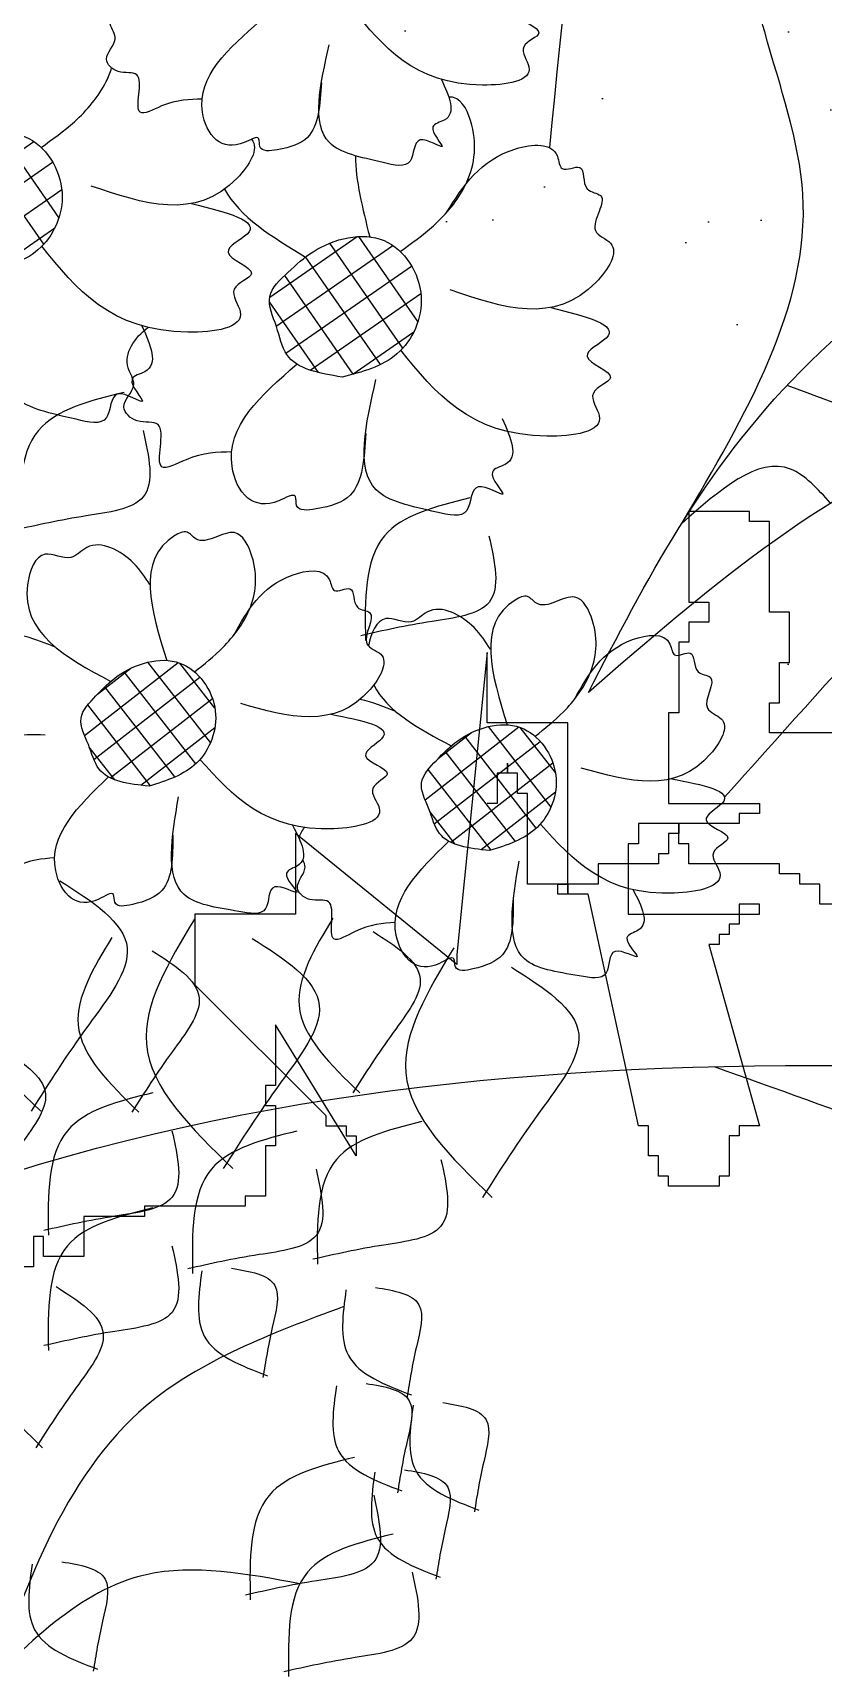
# Model space of a CAD drawing. Extents: x 686 to 7153, y 6615 to 11583.
# Drawn here: x 4576 to 4622.3, y 8485.7 to 8581.7 of the extents above; entities that cross this region are included whole.
import ezdxf

# ---------------------------------------------------------------- set-up
doc = ezdxf.new("R2010")
doc.units = 0
doc.header["$MEASUREMENT"] = 0
doc.layers.add('3', color=3, linetype='CONTINUOUS')
doc.layers.add('TEXT', color=3, linetype='CONTINUOUS')

# ---------------------------------------------------------------- blocks, each defined once
blk = doc.blocks.new('花03')
at = {"layer": '3'}
h = blk.add_hatch(dxfattribs=at)
h.set_pattern_fill('AR-SAND', color=256, scale=10, style=0)
h.set_pattern_definition([(142.5, (2132.02, 555.678), (1.1339, 34.68283), [0, -27.36, 0, -30.6, 0, -29.25]), (172.5, (2132.02, 555.68), (-31.856, 50.7986), [0, -14.76, 0, -24.66, 0, -9.45]), (212.5, (2154.16, 555.678), (-56.05455, 0.10186), [0, -9, 0, -32.4, 0, -42.3]), (222.5, (2154.16, 555.68), (-54.1103, 15.7982), [0, -4.5, 0, -21.24, 0, -24.3])])
edge = h.paths.add_edge_path()
edge.add_spline(control_points=[(582.15, 824.79), (623.98, 848.77), (736.66, 906.11), (864, 879.07), (943.82, 860.79)], knot_values=[5.680597, 5.680597, 5.680597, 5.680597, 83.83194, 214.07198, 214.07198, 214.07198, 214.07198], degree=3, periodic=0)
edge.add_line((943.82, 860.79), (949.68, 826.62))
edge.add_line((949.68, 826.62), (904.77, 811.76))
edge.add_spline(control_points=[(904.77, 811.76), (904.65, 811.76), (897.02, 811.58), (887.17, 806.8), (879.18, 811.38), (877.82, 812.16)], knot_values=[18.313848, 18.313848, 18.313848, 18.313848, 18.60136, 36.473271, 40.143257, 40.143257, 40.143257, 40.143257], degree=3, periodic=0)
edge.add_spline(control_points=[(877.82, 812.16), (880.04, 809.77), (882.27, 807.38), (884.53, 805.06)], knot_values=[0, 0, 0, 0, 7.548312, 7.548312, 7.548312, 7.548312], degree=3, periodic=0)
edge.add_line((884.53, 805.06), (571.57, 701.47))
edge.add_line((571.57, 701.47), (582.15, 824.79))
h = blk.add_hatch(dxfattribs=at)
h.set_pattern_fill('AR-SAND', color=256, scale=10, style=0)
h.set_pattern_definition([(142.5, (1415.34, 793.96), (1.1339, 34.6828), [0, -27.36, 0, -30.6, 0, -29.25]), (172.5, (1415.34, 793.96), (-31.856, 50.7986), [0, -14.76, 0, -24.66, 0, -9.45]), (212.5, (1437.48, 793.96), (-56.0546, 0.1019), [0, -9, 0, -32.4, 0, -42.3]), (222.5, (1437.48, 793.96), (-54.1103, 15.798), [0, -4.5, 0, -21.24, 0, -24.3])])
edge = h.paths.add_edge_path()
edge.add_line((982.09, 847.42), (1022.45, 882.85))
edge.add_line((1022.45, 882.85), (1074.85, 877.5))
edge.add_line((1074.85, 877.5), (1098.91, 894.6))
edge.add_line((1098.91, 894.6), (1119.23, 867.89))
edge.add_line((1119.23, 867.89), (1091.96, 841.18))
edge.add_line((1091.96, 841.18), (1123.51, 819.81))
edge.add_line((1123.51, 819.81), (1080.2, 798.44))
edge.add_line((1080.2, 798.44), (1105.33, 747.69))
edge.add_line((1105.33, 747.69), (988.23, 770.66))
edge.add_line((988.23, 770.66), (978.6, 828.89))
edge.add_line((978.6, 828.89), (976.67, 853.65))
edge.add_spline(control_points=[(976.67, 853.65), (978.47, 851.57), (980.27, 849.49), (982.09, 847.42)], knot_values=[97.047354, 97.047354, 97.047354, 97.047354, 101.584027, 101.584027, 101.584027, 101.584027], degree=3, periodic=0)
h = blk.add_hatch(dxfattribs=at)
h.set_pattern_fill('ANSI37', color=256, scale=18, angle=10.2408, style=0)
h.set_pattern_definition([(124.7592, (1804.0666, 588.228), (3.3273, 2.30902), []), (34.7592, (1804.0666, 588.228), (2.30902, -3.3273), [])])
edge = h.paths.add_edge_path()
edge.add_spline(control_points=[(931.1, 769.16), (934.03, 769.91), (940.01, 771.44), (944.45, 781.2), (937.94, 791.52), (927.95, 788.92), (923.38, 784.67), (919.53, 781.08), (921.7, 776.61), (922.84, 770.52), (927.8, 769.7), (931.1, 769.16)], knot_values=[0, 0, 0, 0, 4.842988, 9.910147, 15.349475, 21.192028, 23.849524, 26.307806, 28.802433, 31.235996, 36.084044, 36.084044, 36.084044, 36.084044], degree=3, periodic=0)
h = blk.add_hatch(dxfattribs=at)
h.set_pattern_fill('AR-SAND', color=256, scale=10, style=0)
h.set_pattern_definition([(142.5, (1479.103, 690.251), (1.1339, 34.6828), [0, -27.36, 0, -30.6, 0, -29.25]), (172.5, (1479.103, 690.25), (-31.856, 50.7986), [0, -14.76, 0, -24.66, 0, -9.45]), (212.5, (1501.243, 690.25), (-56.0546, 0.1019), [0, -9, 0, -32.4, 0, -42.3]), (222.5, (1501.243, 690.25), (-54.1103, 15.798), [0, -4.5, 0, -21.24, 0, -24.3])])
edge = h.paths.add_edge_path()
edge.add_line((1045.85, 743.72), (1086.21, 779.14))
edge.add_line((1086.21, 779.14), (1138.61, 773.79))
edge.add_line((1138.61, 773.79), (1162.67, 790.89))
edge.add_line((1162.67, 790.89), (1182.99, 764.18))
edge.add_line((1182.99, 764.18), (1155.72, 737.47))
edge.add_line((1155.72, 737.47), (1187.27, 716.1))
edge.add_line((1187.27, 716.1), (1143.96, 694.73))
edge.add_line((1143.96, 694.73), (1169.09, 643.98))
edge.add_line((1169.09, 643.98), (1051.99, 666.95))
edge.add_line((1051.99, 666.95), (1042.36, 725.18))
edge.add_line((1042.36, 725.18), (1040.44, 749.94))
edge.add_spline(control_points=[(1040.44, 749.94), (1042.23, 747.86), (1044.03, 745.78), (1045.85, 743.72)], knot_values=[97.047354, 97.047354, 97.047354, 97.047354, 101.584027, 101.584027, 101.584027, 101.584027], degree=3, periodic=0)
h = blk.add_hatch(dxfattribs=at)
h.set_pattern_fill('ANSI37', color=256, scale=18, angle=10.2408, style=0)
h.set_pattern_definition([(124.7592, (1856.6092, 573.0048), (3.3273, 2.30902), []), (34.7592, (1856.6092, 573.0048), (2.30902, -3.3273), [])])
edge = h.paths.add_edge_path()
edge.add_spline(control_points=[(983.64, 753.93), (986.57, 754.68), (992.56, 756.22), (997, 765.98), (990.48, 776.3), (980.49, 773.69), (975.93, 769.44), (972.07, 765.86), (974.24, 761.38), (975.38, 755.3), (980.34, 754.48), (983.64, 753.93)], knot_values=[0, 0, 0, 0, 4.842988, 9.910147, 15.349475, 21.192028, 23.849524, 26.307806, 28.802433, 31.235996, 36.084044, 36.084044, 36.084044, 36.084044], degree=3, periodic=0)
h = blk.add_hatch(dxfattribs=at)
h.set_pattern_fill('ANSI37', color=256, scale=16, angle=7.1184, style=0)
h.set_pattern_definition([(127.88156, (1738.9754, 575.7233), (2.841414, 2.210512), []), (37.88156, (1738.9754, 575.7233), (2.210512, -2.841414), [])])
edge = h.paths.add_edge_path()
edge.add_spline(control_points=[(955.4, 694.04), (957.96, 694.85), (963.2, 696.5), (966.67, 705.38), (960.38, 714.22), (951.64, 711.43), (947.8, 707.44), (944.55, 704.07), (946.69, 700.2), (948, 694.86), (952.44, 694.37), (955.4, 694.04)], knot_values=[0, 0, 0, 0, 4.304879, 8.80902, 13.643978, 18.837358, 21.199577, 23.384717, 25.602163, 27.76533, 32.074706, 32.074706, 32.074706, 32.074706], degree=3, periodic=0)
h = blk.add_hatch(dxfattribs=at)
h.set_pattern_fill('ANSI37', color=256, scale=16, angle=7.1184, style=0)
h.set_pattern_definition([(127.88156, (1788.8026, 566.2904), (2.841414, 2.210512), []), (37.88156, (1788.8026, 566.2904), (2.210512, -2.841414), [])])
edge = h.paths.add_edge_path()
edge.add_spline(control_points=[(1005.22, 684.61), (1007.79, 685.42), (1013.03, 687.07), (1016.49, 695.95), (1010.21, 704.79), (1001.47, 702), (997.62, 698), (994.38, 694.63), (996.52, 690.77), (997.82, 685.42), (1002.27, 684.94), (1005.22, 684.61)], knot_values=[0, 0, 0, 0, 4.304879, 8.80902, 13.643978, 18.837358, 21.199577, 23.384717, 25.602163, 27.76533, 32.074706, 32.074706, 32.074706, 32.074706], degree=3, periodic=0)
for p, q in [((1043.24, 734.26), (1034.38, 734.26)), ((1034.38, 734.26), (1034.38, 721)), ((1043.24, 732.79), (1043.24, 734.26)), ((1046.19, 732.79), (1043.24, 732.79)), ((1046.19, 719.52), (1046.19, 732.79)), ((1034.38, 721), (1037.33, 721)), ((1037.33, 721), (1037.33, 718.05)), ((1037.33, 718.05), (1034.38, 718.05)), ((1034.38, 718.05), (1034.38, 715.1)), ((1049.14, 719.52), (1046.19, 719.52)), ((1049.14, 712.15), (1049.14, 719.52)), ((1004.88, 713.62), (1000.45, 669.4)), ((1004.88, 703.31), (1004.88, 713.62)), ((1032.91, 715.1), (1032.91, 704.78)), ((1034.38, 715.1), (1032.91, 715.1)), ((1047.66, 706.25), (1047.66, 712.15)), ((1047.66, 712.15), (1049.14, 712.15)), ((1046.19, 701.83), (1046.19, 706.25)), ((1046.19, 706.25), (1047.66, 706.25)), ((1016.68, 703.31), (1004.88, 703.31)), ((1016.68, 678.24), (1016.68, 703.31)), ((1032.91, 704.78), (1031.43, 704.78)), ((1031.43, 704.78), (1031.43, 691.51)), ((1057.99, 701.83), (1046.19, 701.83)), ((1007.83, 695.93), (1007.83, 697.41)), ((1007.83, 697.41), (1007.83, 695.93)), ((1007.83, 695.93), (1006.35, 695.93)), ((1006.35, 695.93), (1006.35, 691.51)), ((1009.3, 695.93), (1007.83, 695.93)), ((1009.3, 692.99), (1009.3, 695.93)), ((1006.35, 691.51), (1004.88, 691.51)), ((1010.78, 692.99), (1009.3, 692.99)), ((1010.78, 679.72), (1010.78, 692.99)), ((1031.43, 691.51), (1044.71, 691.51)), ((1044.71, 691.51), (1044.71, 690.04)), ((1044.71, 690.04), (1041.76, 690.04)), ((1041.76, 690.04), (1041.76, 688.56)), ((976.84, 687.09), (976.84, 675.3)), ((1000.45, 667.93), (976.84, 687.09)), ((1032.91, 688.56), (1027.01, 688.56)), ((1027.01, 688.56), (1027.01, 685.62)), ((1032.91, 687.09), (1031.43, 687.09)), ((1031.43, 687.09), (1031.43, 684.14)), ((1032.91, 685.62), (1032.91, 688.56)), ((1041.76, 688.56), (1032.91, 688.56)), ((1032.91, 688.56), (1032.91, 687.09)), ((1027.01, 685.62), (1025.53, 685.62)), ((1025.53, 685.62), (1025.53, 675.3)), ((1031.43, 684.14), (1029.96, 684.14)), ((1029.96, 684.14), (1029.96, 682.67)), ((1034.38, 685.62), (1032.91, 685.62)), ((1034.38, 682.67), (1034.38, 685.62)), ((1029.96, 682.67), (1021.11, 682.67)), ((1021.11, 682.67), (1021.11, 679.72)), ((1047.66, 682.67), (1034.38, 682.67)), ((1047.66, 681.19), (1047.66, 682.67)), ((1021.11, 679.72), (1010.78, 679.72)), ((1015.2, 678.24), (1015.2, 679.72)), ((1015.2, 679.72), (1016.68, 679.72)), ((1016.68, 679.72), (1016.68, 678.24)), ((1050.61, 681.19), (1047.66, 681.19)), ((1050.61, 679.72), (1050.61, 681.19)), ((1053.56, 679.72), (1050.61, 679.72)), ((1053.56, 676.77), (1053.56, 679.72)), ((1019.63, 678.24), (1015.2, 678.24)), ((1027.01, 644.34), (1019.63, 678.24)), ((976.84, 675.3), (962.09, 675.3)), ((962.09, 675.3), (962.09, 664.98)), ((1025.53, 675.3), (1044.71, 675.3)), ((1044.71, 676.77), (1041.76, 676.77)), ((1041.76, 676.77), (1041.76, 673.82)), ((1044.71, 675.3), (1044.71, 676.77)), ((1056.51, 676.77), (1053.56, 676.77)), ((1040.29, 672.35), (1038.81, 672.35)), ((1038.81, 672.35), (1038.81, 670.87)), ((1041.76, 673.82), (1040.29, 673.82)), ((1040.29, 673.82), (1040.29, 672.35)), ((1038.81, 670.87), (1037.33, 670.87)), ((1037.33, 670.87), (1044.71, 644.34)), ((1000.45, 669.4), (1000.45, 667.93)), ((962.09, 664.98), (981.27, 645.81)), ((985.7, 639.92), (973.89, 659.08)), ((973.89, 659.08), (973.89, 650.24)), ((973.89, 650.24), (972.42, 650.24)), ((972.42, 650.24), (972.42, 647.29)), ((972.42, 647.29), (973.89, 647.29)), ((973.89, 647.29), (973.89, 641.39)), ((981.27, 645.81), (981.27, 644.34)), ((981.27, 644.34), (984.22, 644.34)), ((984.22, 644.34), (984.22, 642.87)), ((1028.48, 644.34), (1027.01, 644.34)), ((1028.48, 639.92), (1028.48, 644.34)), ((1044.71, 644.34), (1041.76, 644.34)), ((1041.76, 644.34), (1041.76, 642.87)), ((973.89, 641.39), (972.42, 641.39)), ((972.42, 641.39), (972.42, 634.02)), ((984.22, 642.87), (985.7, 642.87)), ((985.7, 642.87), (985.7, 639.92)), ((1041.76, 642.87), (1040.29, 642.87)), ((1040.29, 642.87), (1040.29, 636.97)), ((1029.96, 639.92), (1028.48, 639.92)), ((1029.96, 636.97), (1029.96, 639.92)), ((1031.43, 636.97), (1029.96, 636.97)), ((1031.43, 635.49), (1031.43, 636.97)), ((1040.29, 636.97), (1038.81, 636.97)), ((1038.81, 636.97), (1038.81, 635.49)), ((972.42, 634.02), (969.47, 634.02)), ((969.47, 634.02), (969.47, 632.55)), ((1038.81, 635.49), (1031.43, 635.49)), ((969.47, 632.55), (954.71, 632.55)), ((954.71, 632.55), (954.71, 631.07)), ((954.71, 631.07), (945.86, 631.07)), ((945.86, 631.07), (945.86, 625.18)), ((939.96, 628.12), (938.49, 628.12)), ((938.49, 628.12), (938.49, 623.7)), ((939.96, 625.18), (939.96, 628.12)), ((945.86, 625.18), (939.96, 625.18)), ((938.49, 623.7), (937.01, 623.7))]:
    blk.add_line(p, q, dxfattribs=at)
for points, knots in [([(1196.18, 1130.88), (1147.07, 1093.14), (1035.88, 1007.68), (1021.83, 866.41), (1013.98, 787.52)], [0, 0, 0, 0, 99.193157, 224.61829, 224.61829, 224.61829, 224.61829]), ([(1033.35, 732.5), (1042.72, 748.4), (1056.55, 771.87), (1044.18, 806.28), (1038.14, 839.13), (1051.05, 860.6), (1058.48, 872.94)], [0, 0, 0, 0, 28.520813, 42.089946, 59.102983, 82.15631, 82.15631, 82.15631, 82.15631]), ([(1039.61, 692.41), (1071, 727.59), (1135.94, 800.36), (1230.75, 824.02), (1279.72, 836.24)], [0, 0, 0, 0, 76.745096, 158.738009, 158.738009, 158.738009, 158.738009]), ([(963.17, 794.62), (961.34, 794.59), (958.52, 794.54), (952.32, 791), (955.39, 799.21), (950.84, 798.11), (948.18, 800.69), (951.25, 803.11), (948.43, 806.85), (953.64, 813.4), (959.29, 812.98), (962.74, 812.72)], [0, 0, 0, 0, 3.341332, 5.162827, 8.223958, 9.751614, 11.136391, 12.913443, 14.188624, 17.732113, 23.334643, 23.334643, 23.334643, 23.334643]), ([(1004.68, 813.43), (1009.19, 812.3), (1015.58, 810.69), (1007.07, 806.9), (1014.76, 804.44), (1008.86, 802.59), (1013.13, 797.42), (995.59, 794.97), (989.64, 802.33), (985.18, 807.85)], [0, 0, 0, 0, 4.58032, 6.473573, 8.761617, 10.430999, 12.115522, 16.184401, 28.431685, 28.431685, 28.431685, 28.431685]), ([(949.69, 807.32), (949.2, 808.66), (947.17, 811.85), (941.91, 807.55), (939.69, 811.09), (930.68, 807.36), (933.02, 798.09), (935.13, 789.68)], [13.172215, 13.172215, 13.172215, 13.172215, 15.223894, 18.791052, 19.790832, 20.962589, 32.401826, 32.401826, 32.401826, 32.401826]), ([(980.61, 797.02), (980.43, 793.86), (980.15, 788.88), (975.34, 787.3), (971.34, 786.81), (971.74, 789.62), (968.4, 787.47), (964.74, 788.08), (961.1, 796.85), (967.05, 802.04), (971.66, 806.06)], [0, 0, 0, 0, 4.58874, 7.243785, 8.669596, 9.313172, 10.543558, 12.793341, 15.337914, 24.102502, 24.102502, 24.102502, 24.102502]), ([(998.19, 797.51), (999.31, 795.02), (1000.79, 791.72), (995.61, 790.8), (1000.16, 786.08), (993.93, 790.33), (994.36, 784.16), (987.68, 785.88), (978.33, 787.57), (980.44, 796.78), (981.77, 802.59)], [0, 0, 0, 0, 3.323355, 4.40553, 6.156634, 8.00108, 9.902031, 12.100424, 16.755115, 24.71845, 24.71845, 24.71845, 24.71845]), ([(939.6, 787.55), (941.27, 788.74), (944.97, 791.37), (948.52, 795.57), (949.71, 798.5), (949.92, 799.18)], [0, 0, 0, 0, 3.422345, 7.592385, 8.80173, 8.80173, 8.80173, 8.80173]), ([(992.14, 772.32), (993.81, 773.51), (997.52, 776.15), (1002.56, 782.13), (1003.71, 789.12), (1001.21, 794.81), (999.5, 794.92), (999.26, 794.91)], [0, 0, 0, 0, 3.422345, 7.592385, 12.531149, 15.223894, 15.635834, 15.635834, 15.635834, 15.635834]), ([(931.1, 769.16), (934.03, 769.91), (940.01, 771.44), (944.45, 781.2), (937.94, 791.52), (927.95, 788.92), (923.38, 784.67), (919.53, 781.08), (921.7, 776.61), (922.84, 770.52), (927.8, 769.7), (931.1, 769.16)], [0, 0, 0, 0, 4.842988, 9.910147, 15.349475, 21.192028, 23.849524, 26.307806, 28.802433, 31.235996, 36.084044, 36.084044, 36.084044, 36.084044]), ([(970.38, 788.75), (971.63, 787.36), (964.33, 775.98), (954.54, 779.31), (946.91, 781.9)], [21.080841, 21.080841, 21.080841, 21.080841, 24.442521, 36.336138, 36.336138, 36.336138, 36.336138]), ([(998.94, 778.02), (1001.36, 781.88), (1004.87, 787.47), (1015.31, 788.42), (1015.45, 783.53), (1019.55, 785.82), (1018.47, 781.02), (1023.43, 780.74), (1018.83, 775.31), (1024.94, 773.34), (1016.87, 760.76), (1007.08, 764.08), (999.46, 766.68)], [0, 0, 0, 0, 7.641819, 11.079043, 12.159209, 13.576335, 15.422489, 16.618586, 19.482562, 21.0739, 24.442521, 36.336138, 36.336138, 36.336138, 36.336138]), ([(1019.7, 707.77), (1028.06, 724.01), (1044.97, 756.88), (1101.64, 792.37), (1125.37, 764.01), (1135.32, 752.1)], [0, 0, 0, 0, 31.325525, 63.388748, 86.577846, 86.577846, 86.577846, 86.577846]), ([(961.63, 779.35), (966.71, 778.07), (973.89, 776.27), (964.32, 772), (972.97, 769.23), (966.34, 767.15), (971.15, 761.33), (951.4, 758.58), (944.72, 766.86), (939.69, 773.07)], [0, 0, 0, 0, 5.15286, 7.28277, 9.85682, 11.734874, 13.629962, 18.207451, 31.985646, 31.985646, 31.985646, 31.985646]), ([(983.64, 753.93), (986.57, 754.68), (992.56, 756.22), (997, 765.98), (990.48, 776.3), (980.49, 773.69), (975.93, 769.44), (972.07, 765.86), (974.24, 761.38), (975.38, 755.3), (980.34, 754.48), (983.64, 753.93)], [0, 0, 0, 0, 4.842988, 9.910147, 15.349475, 21.192028, 23.849524, 26.307806, 28.802433, 31.235996, 36.084044, 36.084044, 36.084044, 36.084044]), ([(954.34, 761.44), (955.6, 758.64), (957.26, 754.92), (951.43, 753.88), (956.55, 748.58), (949.54, 753.36), (950.02, 746.42), (942.52, 748.36), (931.99, 750.25), (934.37, 760.61), (935.87, 767.15)], [0, 0, 0, 0, 3.738774, 4.956222, 6.926213, 9.001215, 11.139785, 13.612977, 18.849505, 27.808257, 27.808257, 27.808257, 27.808257]), ([(1014.17, 764.12), (1019.26, 762.85), (1026.44, 761.04), (1016.87, 756.78), (1025.51, 754.01), (1018.88, 751.92), (1023.69, 746.11), (1003.95, 743.35), (997.26, 751.63), (992.24, 757.85)], [0, 0, 0, 0, 5.15286, 7.28277, 9.85682, 11.734874, 13.629962, 18.207451, 31.985646, 31.985646, 31.985646, 31.985646]), ([(967.48, 742.97), (965.42, 742.93), (962.25, 742.87), (955.27, 738.89), (958.73, 748.13), (953.61, 746.89), (950.61, 749.79), (954.07, 752.51), (951.05, 756.53), (953.29, 759.7), (955.24, 761.2)], [0, 0, 0, 0, 4.176664, 6.453534, 10.279948, 12.189517, 13.920488, 16.141804, 17.73578, 21.789534, 21.789534, 21.789534, 21.789534]), ([(987.1, 745.66), (986.9, 742.11), (986.59, 736.5), (981.17, 734.72), (976.67, 734.18), (977.12, 737.33), (973.36, 734.92), (969.25, 735.61), (965.15, 745.47), (971.84, 751.31), (977.03, 755.83)], [0, 0, 0, 0, 5.162332, 8.149258, 9.753296, 10.477318, 11.861502, 14.392509, 17.255153, 27.115314, 27.115314, 27.115314, 27.115314]), ([(951.74, 751.69), (946.78, 750.46), (936.19, 747.81), (936.37, 736.72), (936.46, 730.83)], [0, 0, 0, 0, 7.608509, 16.247197, 16.247197, 16.247197, 16.247197]), ([(1007.07, 747.85), (1008.33, 745.05), (1010, 741.34), (1004.16, 740.3), (1009.28, 734.99), (1002.27, 739.77), (1002.75, 732.83), (995.25, 734.77), (984.73, 736.67), (987.1, 747.02), (988.6, 753.56)], [0, 0, 0, 0, 3.738774, 4.956222, 6.926213, 9.001215, 11.139785, 13.612977, 18.849505, 27.808257, 27.808257, 27.808257, 27.808257]), ([(1135.32, 752.1), (1113.71, 751.82), (1069.78, 751.25), (1036.57, 722.42), (1019.7, 707.77)], [0, 0, 0, 0, 34.842981, 70.814605, 70.814605, 70.814605, 70.814605]), ([(954.53, 746.13), (955.38, 742.29), (957, 734.99), (945.03, 733.61), (939.04, 732.26), (935.76, 731.52)], [0, 0, 0, 0, 5.409563, 10.295777, 16.205459, 16.205459, 16.205459, 16.205459]), ([(1055.14, 735.45), (1053.24, 737.55), (1046.93, 744.47), (1038.93, 737.42), (1033.35, 732.5)], [0, 0, 0, 0, 4.283473, 14.171094, 14.171094, 14.171094, 14.171094]), ([(1002.35, 736.24), (997.39, 735.01), (986.8, 732.36), (986.97, 721.27), (987.07, 715.38)], [0, 0, 0, 0, 7.608509, 16.247197, 16.247197, 16.247197, 16.247197]), ([(955.51, 723.53), (954.82, 724.61), (952.88, 727.64), (947.29, 730.71), (943.85, 726.61), (939.3, 729.41), (934.89, 717.35), (943.25, 712.88), (949.79, 709.38)], [0, 0, 0, 0, 2.192421, 6.199627, 7.738334, 9.821743, 12.691927, 23.064639, 23.064639, 23.064639, 23.064639]), ([(962.05, 710.78), (963.47, 711.91), (966.63, 714.43), (970.82, 719.98), (971.5, 726.25), (968.03, 733.11), (963.13, 728.65), (960.99, 731.68), (953.18, 727.93), (955.7, 719.81), (957.98, 712.45)], [0, 0, 0, 0, 3.042084, 6.748787, 11.138799, 13.53235, 16.703157, 17.591851, 18.633413, 28.801623, 28.801623, 28.801623, 28.801623]), ([(1005.13, 730.68), (1005.99, 726.84), (1007.61, 719.54), (995.64, 718.16), (989.65, 716.81), (986.37, 716.07)], [0, 0, 0, 0, 5.409563, 10.295777, 16.205459, 16.205459, 16.205459, 16.205459]), ([(967.81, 716.16), (969.77, 719.71), (972.62, 724.84), (981.83, 726.19), (982.19, 721.85), (985.72, 724.08), (985, 719.77), (989.41, 719.77), (985.6, 714.72), (991.11, 713.27), (984.56, 701.71), (975.71, 704.19), (968.82, 706.12)], [0, 0, 0, 0, 6.792728, 9.848038, 10.808186, 12.067853, 13.70888, 14.772077, 17.317833, 18.732356, 21.726685, 32.298789, 32.298789, 32.298789, 32.298789]), ([(1005.34, 714.1), (1004.65, 715.17), (1002.7, 718.21), (997.12, 721.28), (993.68, 717.18), (989.28, 719.88), (987.83, 716.41), (987.52, 714.56)], [0, 0, 0, 0, 2.740526, 7.749534, 9.672917, 12.277179, 15.590562, 15.590562, 15.590562, 15.590562]), ([(1011.88, 701.35), (1013.3, 702.48), (1016.46, 705), (1020.65, 710.55), (1021.33, 716.81), (1017.86, 723.68), (1012.96, 719.22), (1010.82, 722.25), (1003.01, 718.5), (1005.53, 710.38), (1007.81, 703.02)], [0, 0, 0, 0, 3.042084, 6.748787, 11.138799, 13.53235, 16.703157, 17.591851, 18.633413, 28.801623, 28.801623, 28.801623, 28.801623]), ([(941.68, 714.4), (938.82, 715.55), (934.55, 717.27), (927.32, 715.9), (927.78, 711.68), (926.47, 707.79), (922.88, 700.57), (927.87, 699.64), (930.3, 699.49)], [0, 0, 0, 0, 6.816828, 10.183085, 11.288409, 14.913158, 19.543566, 23.710296, 23.710296, 23.710296, 23.710296]), ([(1017.64, 706.73), (1019.6, 710.27), (1022.44, 715.41), (1031.66, 716.75), (1032.02, 712.42), (1035.55, 714.65), (1034.83, 710.34), (1039.24, 710.33), (1035.42, 705.29), (1040.94, 703.84), (1034.39, 692.28), (1025.54, 694.76), (1018.64, 696.69)], [0, 0, 0, 0, 6.792728, 9.848038, 10.808186, 12.067853, 13.70888, 14.772077, 17.317833, 18.732356, 21.726685, 32.298789, 32.298789, 32.298789, 32.298789]), ([(955.4, 694.04), (957.96, 694.85), (963.2, 696.5), (966.67, 705.38), (960.38, 714.22), (951.64, 711.43), (947.8, 707.44), (944.55, 704.07), (946.69, 700.2), (948, 694.86), (952.44, 694.37), (955.4, 694.04)], [0, 0, 0, 0, 4.304879, 8.80902, 13.643978, 18.837358, 21.199577, 23.384717, 25.602163, 27.76533, 32.074706, 32.074706, 32.074706, 32.074706]), ([(982, 704.57), (986.57, 703.68), (993.04, 702.43), (984.75, 698.18), (992.56, 696.14), (986.77, 693.96), (991.32, 689.04), (973.93, 685.64), (967.59, 692.66), (962.84, 697.94)], [0, 0, 0, 0, 4.58032, 6.473573, 8.761617, 10.430999, 12.115522, 16.184401, 28.431685, 28.431685, 28.431685, 28.431685]), ([(1005.22, 684.61), (1007.79, 685.42), (1013.03, 687.07), (1016.49, 695.95), (1010.21, 704.79), (1001.47, 702), (997.62, 698), (994.38, 694.63), (996.52, 690.77), (997.82, 685.42), (1002.27, 684.94), (1005.22, 684.61)], [0, 0, 0, 0, 4.304879, 8.80902, 13.643978, 18.837358, 21.199577, 23.384717, 25.602163, 27.76533, 32.074706, 32.074706, 32.074706, 32.074706]), ([(941.58, 683.53), (939.76, 683.4), (936.94, 683.19), (930.95, 679.32), (933.57, 687.69), (929.08, 686.34), (926.28, 688.77), (929.22, 691.35), (926.2, 694.93), (931.05, 701.76), (936.7, 701.65), (940.17, 701.58)], [0, 0, 0, 0, 3.341332, 5.162827, 8.223958, 9.751614, 11.136391, 12.913443, 14.188624, 17.732113, 23.334643, 23.334643, 23.334643, 23.334643]), ([(958.87, 686.87), (958.86, 683.71), (958.85, 678.71), (954.13, 676.87), (950.16, 676.17), (950.41, 678.99), (947.2, 676.67), (943.51, 677.08), (939.39, 685.64), (945.05, 691.14), (949.44, 695.4)], [0, 0, 0, 0, 4.58874, 7.243785, 8.669596, 9.313172, 10.543558, 12.793341, 15.337914, 24.102502, 24.102502, 24.102502, 24.102502]), ([(1031.83, 695.13), (1036.4, 694.25), (1042.86, 692.99), (1034.57, 688.75), (1042.38, 686.71), (1036.6, 684.53), (1041.15, 679.6), (1023.76, 676.2), (1017.42, 683.23), (1012.66, 688.5)], [0, 0, 0, 0, 4.58032, 6.473573, 8.761617, 10.430999, 12.115522, 16.184401, 28.431685, 28.431685, 28.431685, 28.431685]), ([(976.4, 688.32), (977.65, 685.89), (979.31, 682.68), (974.18, 681.47), (978.98, 677.01), (972.53, 680.91), (973.29, 674.78), (966.54, 676.13), (957.11, 677.31), (958.71, 686.62), (959.72, 692.49)], [0, 0, 0, 0, 3.323355, 4.40553, 6.156634, 8.00108, 9.902031, 12.100424, 16.755115, 24.71845, 24.71845, 24.71845, 24.71845]), ([(1008.7, 677.44), (1008.69, 674.28), (1008.68, 669.28), (1003.96, 667.44), (999.99, 666.74), (1000.24, 669.56), (997.02, 667.24), (993.34, 667.65), (989.22, 676.21), (994.88, 681.71), (999.26, 685.97)], [0, 0, 0, 0, 4.58874, 7.243785, 8.669596, 9.313172, 10.543558, 12.793341, 15.337914, 24.102502, 24.102502, 24.102502, 24.102502]), ([(933.92, 683), (930.16, 676.74), (922.13, 663.38), (933.5, 652.35), (939.54, 646.48)], [0, 0, 0, 0, 10.869298, 23.210281, 23.210281, 23.210281, 23.210281]), ([(991.41, 674.09), (989.59, 673.96), (986.77, 673.76), (980.77, 669.88), (983.4, 678.25), (978.91, 676.9), (976.11, 679.34), (978.64, 681.56), (978.07, 682.9), (977.89, 683.27)], [0, 0, 0, 0, 4.176664, 6.453534, 10.279948, 12.189517, 13.920488, 16.141804, 16.968229, 16.968229, 16.968229, 16.968229]), ([(1026.22, 678.89), (1027.48, 676.46), (1029.14, 673.24), (1024.01, 672.04), (1028.81, 667.58), (1022.36, 671.48), (1023.12, 665.35), (1016.36, 666.7), (1006.93, 667.88), (1008.54, 677.18), (1009.55, 683.06)], [0, 0, 0, 0, 3.323355, 4.40553, 6.156634, 8.00108, 9.902031, 12.100424, 16.755115, 24.71845, 24.71845, 24.71845, 24.71845]), ([(942.35, 680.19), (947.09, 677.17), (956.1, 671.43), (945.4, 657.95), (940.7, 650.54), (938.14, 646.48)], [0, 0, 0, 0, 7.727947, 14.708253, 23.150655, 23.150655, 23.150655, 23.150655]), ([(962.04, 674.57), (958.27, 668.32), (950.24, 654.96), (961.61, 643.92), (967.66, 638.05)], [0, 0, 0, 0, 10.869298, 23.210281, 23.210281, 23.210281, 23.210281]), ([(982.28, 674.71), (979.65, 670.33), (974.02, 660.98), (981.98, 653.26), (986.22, 649.15)], [0, 0, 0, 0, 7.608509, 16.247197, 16.247197, 16.247197, 16.247197]), ([(988.18, 672.75), (991.5, 670.63), (997.81, 666.61), (990.31, 657.18), (987.03, 651.99), (985.23, 649.15)], [0, 0, 0, 0, 5.409563, 10.295777, 16.205459, 16.205459, 16.205459, 16.205459]), ([(949.95, 671.9), (947.31, 667.52), (941.69, 658.17), (949.65, 650.45), (953.88, 646.34)], [0, 0, 0, 0, 7.608509, 16.247197, 16.247197, 16.247197, 16.247197]), ([(955.85, 669.94), (959.17, 667.82), (965.47, 663.8), (957.98, 654.37), (954.7, 649.18), (952.9, 646.34)], [0, 0, 0, 0, 5.409563, 10.295777, 16.205459, 16.205459, 16.205459, 16.205459]), ([(970.47, 671.76), (975.21, 668.75), (984.22, 663), (973.51, 649.52), (968.82, 642.11), (966.25, 638.05)], [0, 0, 0, 0, 7.727947, 14.708253, 23.150655, 23.150655, 23.150655, 23.150655]), ([(999.99, 670.36), (996.23, 664.1), (988.2, 650.74), (999.57, 639.71), (1005.62, 633.84)], [0, 0, 0, 0, 10.869298, 23.210281, 23.210281, 23.210281, 23.210281]), ([(1008.43, 667.55), (1013.16, 664.53), (1022.18, 658.79), (1011.47, 645.31), (1006.78, 637.9), (1004.21, 633.84)], [0, 0, 0, 0, 7.727947, 14.708253, 23.150655, 23.150655, 23.150655, 23.150655]), ([(813.1, 570.36), (844.87, 592.19), (956.91, 669.2), (1096.87, 653.47), (1197.15, 642.2)], [0, 0, 0, 0, 63.068651, 222.41311, 222.41311, 222.41311, 222.41311]), ([(933.36, 655.89), (936.67, 653.78), (942.98, 649.76), (935.49, 640.32), (932.2, 635.14), (930.41, 632.3)], [0, 0, 0, 0, 5.409563, 10.295777, 16.205459, 16.205459, 16.205459, 16.205459]), ([(1038.1, 652.99), (1074.1, 640.19), (1145.54, 614.78), (1202.82, 523.4), (1261.32, 493.29), (1286.89, 480.13)], [0, 0, 0, 0, 61.983064, 122.985798, 170.334579, 170.334579, 170.334579, 170.334579]), ([(955.96, 649.16), (951, 647.93), (940.41, 645.29), (940.58, 634.2), (940.67, 628.3)], [0, 0, 0, 0, 7.608509, 16.247197, 16.247197, 16.247197, 16.247197]), ([(958.74, 643.6), (959.6, 639.76), (961.22, 632.46), (949.25, 631.08), (943.26, 629.73), (939.98, 628.99)], [0, 0, 0, 0, 5.409563, 10.295777, 16.205459, 16.205459, 16.205459, 16.205459]), ([(977.04, 643.55), (972.09, 642.31), (961.5, 639.67), (961.67, 628.58), (961.76, 622.68)], [0, 0, 0, 0, 7.608509, 16.247197, 16.247197, 16.247197, 16.247197]), ([(995.32, 644.95), (990.36, 643.71), (979.77, 641.07), (979.95, 629.98), (980.04, 624.09)], [0, 0, 0, 0, 7.608509, 16.247197, 16.247197, 16.247197, 16.247197]), ([(998.11, 639.39), (998.96, 635.55), (1000.58, 628.25), (988.61, 626.87), (982.62, 625.52), (979.34, 624.78)], [0, 0, 0, 0, 5.409563, 10.295777, 16.205459, 16.205459, 16.205459, 16.205459]), ([(979.83, 637.98), (980.68, 634.15), (982.3, 626.84), (970.33, 625.46), (964.34, 624.12), (961.07, 623.38)], [0, 0, 0, 0, 5.409563, 10.295777, 16.205459, 16.205459, 16.205459, 16.205459]), ([(955.96, 632.31), (951, 631.07), (940.41, 628.43), (940.58, 617.34), (940.67, 611.45)], [0, 0, 0, 0, 7.608509, 16.247197, 16.247197, 16.247197, 16.247197]), ([(958.74, 626.75), (959.6, 622.91), (961.22, 615.61), (949.25, 614.23), (943.26, 612.88), (939.98, 612.14)], [0, 0, 0, 0, 5.409563, 10.295777, 16.205459, 16.205459, 16.205459, 16.205459]), ([(935.89, 622.75), (933.25, 618.37), (927.63, 609.02), (935.59, 601.29), (939.82, 597.18)], [0, 0, 0, 0, 7.608509, 16.247197, 16.247197, 16.247197, 16.247197]), ([(963.12, 623.1), (962.64, 619.55), (961.6, 611.99), (968.85, 609.21), (972.71, 607.74)], [0, 0, 0, 0, 5.325956, 11.373038, 11.373038, 11.373038, 11.373038]), ([(967.47, 623.46), (970.18, 623.02), (975.35, 622.17), (973.13, 614.03), (972.45, 609.79), (972.07, 607.47)], [0, 0, 0, 0, 3.786694, 7.207044, 11.343821, 11.343821, 11.343821, 11.343821]), ([(941.79, 620.78), (945.11, 618.67), (951.42, 614.65), (943.92, 605.21), (940.64, 600.02), (938.84, 597.18)], [0, 0, 0, 0, 5.409563, 10.295777, 16.205459, 16.205459, 16.205459, 16.205459]), ([(984.21, 620.29), (983.73, 616.74), (982.69, 609.18), (989.94, 606.4), (993.79, 604.93)], [0, 0, 0, 0, 5.325956, 11.373038, 11.373038, 11.373038, 11.373038]), ([(988.55, 620.65), (991.27, 620.21), (996.44, 619.36), (994.22, 611.22), (993.53, 606.98), (993.16, 604.66)], [0, 0, 0, 0, 3.786694, 7.207044, 11.343821, 11.343821, 11.343821, 11.343821]), ([(983.9, 617.87), (973.38, 613.94), (946.49, 603.87), (936.91, 575.99), (931.08, 559.02)], [0, 0, 0, 0, 17.979926, 45.949137, 45.949137, 45.949137, 45.949137]), ([(982.81, 606.24), (982.32, 602.7), (981.28, 595.13), (988.53, 592.36), (992.39, 590.88)], [0, 0, 0, 0, 5.325956, 11.373038, 11.373038, 11.373038, 11.373038]), ([(987.15, 606.61), (989.86, 606.16), (995.03, 605.32), (992.81, 597.18), (992.13, 592.93), (991.76, 590.61)], [0, 0, 0, 0, 3.786694, 7.207044, 11.343821, 11.343821, 11.343821, 11.343821]), ([(994.05, 603.43), (993.57, 599.89), (992.53, 592.32), (999.78, 589.55), (1003.64, 588.07)], [0, 0, 0, 0, 5.325956, 11.373038, 11.373038, 11.373038, 11.373038]), ([(998.39, 603.8), (1001.11, 603.35), (1006.28, 602.51), (1004.06, 594.37), (1003.38, 590.12), (1003, 587.8)], [0, 0, 0, 0, 3.786694, 7.207044, 11.343821, 11.343821, 11.343821, 11.343821]), ([(1167.95, 574.97), (1141.21, 588.32), (1098.19, 609.79), (1070.48, 548.13), (1040.91, 533.2), (1024.56, 524.96)], [0, 0, 0, 0, 40.322355, 64.865546, 95.17617, 95.17617, 95.17617, 95.17617]), ([(985.48, 595.79), (980.52, 594.56), (969.93, 591.91), (970.1, 580.82), (970.2, 574.93)], [0, 0, 0, 0, 7.608509, 16.247197, 16.247197, 16.247197, 16.247197]), ([(988.43, 593.6), (987.94, 590.06), (986.9, 582.49), (994.16, 579.72), (998.01, 578.24)], [0, 0, 0, 0, 5.325956, 11.373038, 11.373038, 11.373038, 11.373038]), ([(992.77, 593.97), (995.48, 593.52), (1000.65, 592.67), (998.43, 584.54), (997.75, 580.29), (997.38, 577.97)], [0, 0, 0, 0, 3.786694, 7.207044, 11.343821, 11.343821, 11.343821, 11.343821]), ([(988.27, 590.23), (989.12, 586.39), (990.74, 579.09), (978.77, 577.71), (972.78, 576.36), (969.5, 575.62)], [0, 0, 0, 0, 5.409563, 10.295777, 16.205459, 16.205459, 16.205459, 16.205459]), ([(991.1, 584.56), (986.14, 583.32), (975.56, 580.68), (975.73, 569.59), (975.82, 563.69)], [0, 0, 0, 0, 7.608509, 16.247197, 16.247197, 16.247197, 16.247197]), ([(977.47, 577.29), (969.68, 578.74), (950.96, 582.21), (937.32, 568.26), (929.36, 560.11)], [0, 0, 0, 0, 12.512451, 30.07621, 30.07621, 30.07621, 30.07621]), ([(938.28, 580.14), (937.8, 576.59), (936.76, 569.03), (944.01, 566.25), (947.87, 564.78)], [0, 0, 0, 0, 5.325956, 11.373038, 11.373038, 11.373038, 11.373038]), ([(942.62, 580.5), (945.34, 580.06), (950.51, 579.21), (948.29, 571.07), (947.61, 566.83), (947.23, 564.51)], [0, 0, 0, 0, 3.786694, 7.207044, 11.343821, 11.343821, 11.343821, 11.343821]), ([(993.89, 578.99), (994.74, 575.16), (996.36, 567.85), (984.39, 566.48), (978.4, 565.13), (975.12, 564.39)], [0, 0, 0, 0, 5.409563, 10.295777, 16.205459, 16.205459, 16.205459, 16.205459])]:
    blk.add_open_spline(points, degree=3, knots=knots, dxfattribs=at)
for points in [[(980.26, 793.07), (980.26, 793.08), (980.25, 793.08), (980.24, 793.09)], [(985.6, 786.33), (985.59, 782.76), (986.63, 778.61), (987.68, 774.46)], [(966.46, 781.45), (968.61, 777.38), (973.45, 774.44), (978.29, 771.5)], [(1072.11, 744.05), (1064.33, 746.94), (1056.54, 749.83), (1048.76, 752.72)], [(988.28, 708.86), (990.21, 704.98), (994.91, 702.46), (999.62, 699.94)], [(991.51, 704.97), (989.82, 705.65), (988.14, 706.32), (986.26, 706.73)], [(977.34, 686.4), (977.5, 686.95), (977.78, 687.49), (978.13, 688)]]:
    blk.add_open_spline(points, degree=3, dxfattribs=at)

msp = doc.modelspace()

# ---------------------------------------------------------------- block references
at = {"layer": 'TEXT', "xscale": 0.4, "yscale": 0.4, "zscale": 0.4}
msp.add_blockref('花03', (4200.654, 8259.939), dxfattribs=at)

doc.saveas('drawing.dxf')
